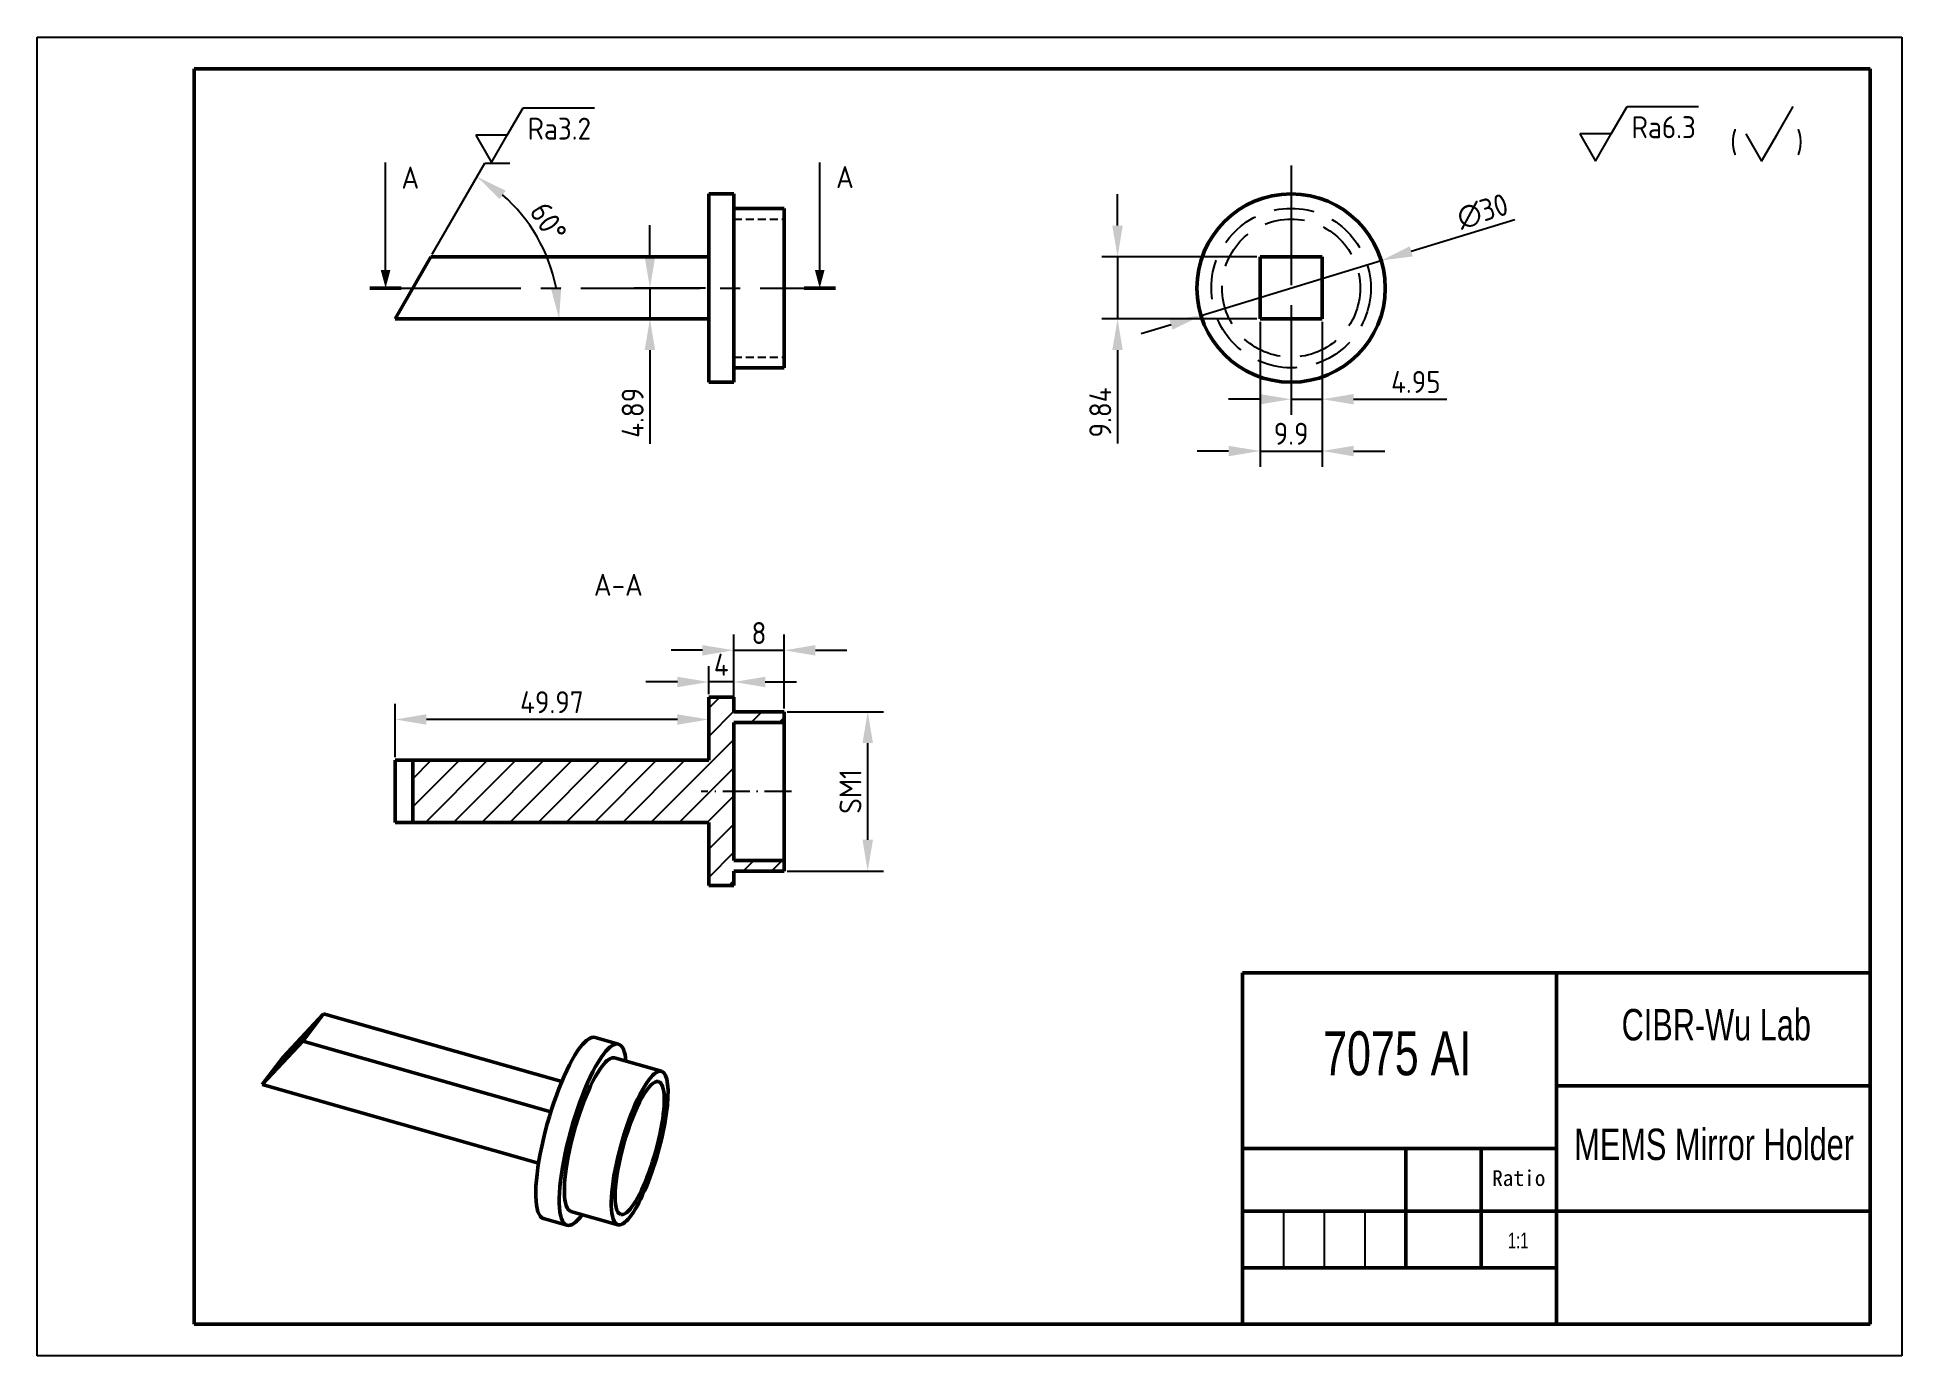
# Model space of a CAD drawing. Header units: millimetres. Extents: x 7630 to 7927, y 82 to 292.
import ezdxf

# ---------------------------------------------------------------- set-up
doc = ezdxf.new("R2010")
doc.units = ezdxf.units.MM
for name, pattern in [('CENTER2', [28.575, 19.05, -3.175, 3.175, -3.175]), ('DASHDOT', [18.5, 12, -3, 0.5, -3]), ('DASHED2', [9.525, 6.35, -3.175])]:
    doc.linetypes.add(name, pattern=pattern)
doc.layers.get('Defpoints').update_dxf_attribs({"linetype": 'CONTINUOUS'})
for name, color, linetype in [('中心线', 3, 'CENTER2'), ('尺寸', 4, 'CONTINUOUS'), ('文字', 3, 'CONTINUOUS'), ('细实线', 3, 'CONTINUOUS'), ('虚线', 4, 'DASHED2')]:
    doc.layers.add(name, color=color, linetype=linetype)
doc.layers.add('粗实线', color=2, linetype='CONTINUOUS', lineweight=50)
doc.styles.add('isocp3.5', font='isocp.shx', dxfattribs={"height": 3.5})
doc.styles.get("Standard").update_dxf_attribs({"font": '', "height": 2.5})
doc.styles.add('数字', font='gdt.shx', dxfattribs={"width": 0.7, "height": 3.5})
doc.styles.get('Standard').set_extended_font_data('SimSun')
doc.dimstyles.new('形位公差', dxfattribs={"dimtxt": 3.5, "dimasz": 5, "dimexe": 2.5, "dimexo": 0.5, "dimgap": 1, "dimtad": 1, "dimdsep": 46, "dimlunit": 6, "dimtxsty": 'isocp3.5', "dimcen": 2, "dimadec": 0, "dimazin": 0, "dimtfac": 1, "dimtmove": 0, "dimatfit": 3, "dimfxl": 1, "dimtolj": 1, "dimtzin": 0, "dimarcsym": 0})

# ---------------------------------------------------------------- blocks, each defined once
blk = doc.blocks.new('*D127')
at = {"layer": 'Defpoints', "color": 0, "ltscale": 0.5, "transparency": 16777216}
for p in [(7844.48, 256.28), (7815.79, 247.51)]:
    blk.add_point(p, dxfattribs=at)
at = {"layer": '尺寸', "color": 0, "lineweight": -2, "ltscale": 0.5, "transparency": 16777216}
for p, q in [((7865.76, 262.78), (7849.26, 257.74)), ((7815.79, 247.51), (7844.48, 256.28)), ((7811.01, 246.05), (7806.23, 244.59))]:
    blk.add_line(p, q, dxfattribs=at)
at = {"layer": '尺寸', "color": 0, "ltscale": 0.5, "transparency": 16777216}
for points in [[(7849.02, 258.54), (7849.51, 256.94), (7844.48, 256.28)], [(7810.77, 246.85), (7811.25, 245.25), (7815.79, 247.51)]]:
    blk.add_solid(points, dxfattribs=at)
at = {"layer": '尺寸', "color": 0, "ltscale": 0.5, "transparency": 16777216, "insert": (7860.65, 264.1), "char_height": 3.5, "attachment_point": 5, "rotation": 16.9937, "style": 'isocp3.5'}
blk.add_mtext('\\A1;∅30', dxfattribs=at)
blk = doc.blocks.new('*D128')
at = {"layer": 'Defpoints', "color": 0, "ltscale": 0.5, "transparency": 16777216}
for p in [(7749.37, 184.42), (7762.69, 184.42), (7749.37, 159.02)]:
    blk.add_point(p, dxfattribs=at)
at = {"layer": '尺寸', "color": 0, "lineweight": -2, "ltscale": 0.5, "transparency": 16777216}
for p, q in [((7749.87, 184.42), (7765.19, 184.42)), ((7762.69, 164.02), (7762.69, 179.42)), ((7749.87, 159.02), (7765.19, 159.02))]:
    blk.add_line(p, q, dxfattribs=at)
at = {"layer": '尺寸', "color": 0, "ltscale": 0.5, "transparency": 16777216}
for points in [[(7761.86, 179.42), (7763.53, 179.42), (7762.69, 184.42)], [(7761.86, 164.02), (7763.53, 164.02), (7762.69, 159.02)]]:
    blk.add_solid(points, dxfattribs=at)
at = {"layer": '尺寸', "color": 0, "ltscale": 0.5, "transparency": 16777216, "insert": (7759.94, 171.72), "char_height": 3.5, "attachment_point": 5, "rotation": 90, "style": 'isocp3.5'}
blk.add_mtext('\\A1;SM1', dxfattribs=at)
blk = doc.blocks.new('*D129')
at = {"layer": 'Defpoints', "color": 0, "ltscale": 0.5, "transparency": 16777216}
for p in [(7749.37, 194.2), (7741.37, 184.42), (7749.37, 184.42)]:
    blk.add_point(p, dxfattribs=at)
at = {"layer": '尺寸', "color": 0, "lineweight": -2, "ltscale": 0.5, "transparency": 16777216}
for p, q in [((7741.37, 184.92), (7741.37, 196.7)), ((7749.37, 184.92), (7749.37, 196.7)), ((7736.37, 194.2), (7731.37, 194.2)), ((7741.37, 194.2), (7749.37, 194.2)), ((7754.37, 194.2), (7759.37, 194.2))]:
    blk.add_line(p, q, dxfattribs=at)
at = {"layer": '尺寸', "color": 0, "ltscale": 0.5, "transparency": 16777216}
for points in [[(7736.37, 195.03), (7736.37, 193.36), (7741.37, 194.2)], [(7754.37, 195.03), (7754.37, 193.36), (7749.37, 194.2)]]:
    blk.add_solid(points, dxfattribs=at)
at = {"layer": '尺寸', "color": 0, "ltscale": 0.5, "transparency": 16777216, "insert": (7745.37, 196.95), "char_height": 3.5, "attachment_point": 5, "style": 'isocp3.5'}
blk.add_mtext('\\A1;8', dxfattribs=at)
blk = doc.blocks.new('*D130')
at = {"layer": 'Defpoints', "color": 0, "ltscale": 0.5, "transparency": 16777216}
for p in [(7737.37, 189.15), (7737.37, 186.72), (7741.37, 186.72)]:
    blk.add_point(p, dxfattribs=at)
at = {"layer": '尺寸', "color": 0, "lineweight": -2, "ltscale": 0.5, "transparency": 16777216}
for p, q in [((7737.37, 187.22), (7737.37, 191.65)), ((7741.37, 187.22), (7741.37, 191.65)), ((7732.37, 189.15), (7727.37, 189.15)), ((7741.37, 189.15), (7737.37, 189.15)), ((7746.37, 189.15), (7751.37, 189.15))]:
    blk.add_line(p, q, dxfattribs=at)
at = {"layer": '尺寸', "color": 0, "ltscale": 0.5, "transparency": 16777216}
for points in [[(7732.37, 189.99), (7732.37, 188.32), (7737.37, 189.15)], [(7746.37, 189.99), (7746.37, 188.32), (7741.37, 189.15)]]:
    blk.add_solid(points, dxfattribs=at)
at = {"layer": '尺寸', "color": 0, "ltscale": 0.5, "transparency": 16777216, "insert": (7739.37, 191.9), "char_height": 3.5, "attachment_point": 5, "style": 'isocp3.5'}
blk.add_mtext('\\A1;4', dxfattribs=at)
blk = doc.blocks.new('*D131')
at = {"layer": 'Defpoints', "color": 0, "ltscale": 0.5, "transparency": 16777216}
for p in [(7825.19, 247.01), (7835.09, 247.01), (7835.09, 225.94)]:
    blk.add_point(p, dxfattribs=at)
at = {"layer": '尺寸', "color": 0, "lineweight": -2, "ltscale": 0.5, "transparency": 16777216}
for p, q in [((7825.19, 246.51), (7825.19, 223.44)), ((7835.09, 246.51), (7835.09, 223.44)), ((7820.19, 225.94), (7815.19, 225.94)), ((7825.19, 225.94), (7835.09, 225.94)), ((7840.09, 225.94), (7845.09, 225.94))]:
    blk.add_line(p, q, dxfattribs=at)
at = {"layer": '尺寸', "color": 0, "ltscale": 0.5, "transparency": 16777216}
for points in [[(7820.19, 226.77), (7820.19, 225.1), (7825.19, 225.94)], [(7840.09, 226.77), (7840.09, 225.1), (7835.09, 225.94)]]:
    blk.add_solid(points, dxfattribs=at)
at = {"layer": '尺寸', "color": 0, "ltscale": 0.5, "transparency": 16777216, "insert": (7830.14, 228.69), "char_height": 3.5, "attachment_point": 5, "style": 'isocp3.5'}
blk.add_mtext('\\A1;9.9', dxfattribs=at)
blk = doc.blocks.new('*D132')
at = {"layer": 'Defpoints', "color": 0, "ltscale": 0.5, "transparency": 16777216}
for p in [(7825.19, 256.85), (7802.49, 247.01), (7825.19, 247.01)]:
    blk.add_point(p, dxfattribs=at)
at = {"layer": '尺寸', "color": 0, "lineweight": -2, "ltscale": 0.5, "transparency": 16777216}
for p, q in [((7802.49, 261.85), (7802.49, 266.85)), ((7824.69, 256.85), (7799.99, 256.85)), ((7802.49, 256.85), (7802.49, 247.01)), ((7824.69, 247.01), (7799.99, 247.01)), ((7802.49, 242.01), (7802.49, 227.16))]:
    blk.add_line(p, q, dxfattribs=at)
at = {"layer": '尺寸', "color": 0, "ltscale": 0.5, "transparency": 16777216}
for points in [[(7801.65, 261.85), (7803.32, 261.85), (7802.49, 256.85)], [(7801.65, 242.01), (7803.32, 242.01), (7802.49, 247.01)]]:
    blk.add_solid(points, dxfattribs=at)
at = {"layer": '尺寸', "color": 0, "ltscale": 0.5, "transparency": 16777216, "insert": (7799.74, 232.08), "char_height": 3.5, "attachment_point": 5, "rotation": 90, "style": 'isocp3.5'}
blk.add_mtext('\\A1;9.84', dxfattribs=at)
blk = doc.blocks.new('*D133')
at = {"layer": 'Defpoints', "color": 0, "ltscale": 0.5, "transparency": 16777216}
for p in [(7737.37, 251.9), (7728, 247.01), (7737.37, 247.01)]:
    blk.add_point(p, dxfattribs=at)
at = {"layer": '尺寸', "color": 0, "lineweight": -2, "ltscale": 0.5, "transparency": 16777216}
for p, q in [((7728, 256.9), (7728, 261.9)), ((7736.87, 251.9), (7725.5, 251.9)), ((7728, 251.9), (7728, 247.01)), ((7736.87, 247.01), (7725.5, 247.01)), ((7728, 242.01), (7728, 227.06))]:
    blk.add_line(p, q, dxfattribs=at)
at = {"layer": '尺寸', "color": 0, "ltscale": 0.5, "transparency": 16777216}
for points in [[(7727.16, 256.9), (7728.83, 256.9), (7728, 251.9)], [(7727.16, 242.01), (7728.83, 242.01), (7728, 247.01)]]:
    blk.add_solid(points, dxfattribs=at)
at = {"layer": '尺寸', "color": 0, "ltscale": 0.5, "transparency": 16777216, "insert": (7725.25, 232.03), "char_height": 3.5, "attachment_point": 5, "rotation": 90, "style": 'isocp3.5'}
blk.add_mtext('\\A1;4.89', dxfattribs=at)
blk = doc.blocks.new('*D134')
at = {"layer": 'Defpoints', "color": 0, "ltscale": 0.5, "transparency": 16777216}
for p in [(7830.14, 247.01), (7835.09, 247.01), (7835.09, 234.19)]:
    blk.add_point(p, dxfattribs=at)
at = {"layer": '尺寸', "color": 0, "lineweight": -2, "ltscale": 0.5, "transparency": 16777216}
for p, q in [((7830.14, 246.51), (7830.14, 231.69)), ((7835.09, 246.51), (7835.09, 231.69)), ((7825.14, 234.19), (7820.14, 234.19)), ((7830.14, 234.19), (7835.09, 234.19)), ((7840.09, 234.19), (7854.94, 234.19))]:
    blk.add_line(p, q, dxfattribs=at)
at = {"layer": '尺寸', "color": 0, "ltscale": 0.5, "transparency": 16777216}
for points in [[(7825.14, 235.02), (7825.14, 233.36), (7830.14, 234.19)], [(7840.09, 235.02), (7840.09, 233.36), (7835.09, 234.19)]]:
    blk.add_solid(points, dxfattribs=at)
at = {"layer": '尺寸', "color": 0, "ltscale": 0.5, "transparency": 16777216, "insert": (7850.01, 236.94), "char_height": 3.5, "attachment_point": 5, "style": 'isocp3.5'}
blk.add_mtext('\\A1;4.95', dxfattribs=at)
blk = doc.blocks.new('*D135')
at = {"layer": 'Defpoints', "color": 0, "ltscale": 0.5, "transparency": 16777216}
for p in [(7693.08, 256.85), (7711.95, 255.94), (7687.4, 247.01), (7687.4, 247.01), (7737.37, 247.01)]:
    blk.add_point(p, dxfattribs=at)
at = {"layer": '尺寸', "color": 0, "lineweight": -2, "ltscale": 0.5, "transparency": 16777216}
blk.add_line((7693.33, 257.28), (7701.71, 271.79), dxfattribs=at)
blk.add_arc((7687.4, 247.01), 26.12, 10.983, 49.0172, dxfattribs=at)
at = {"layer": '尺寸', "color": 0, "ltscale": 0.5, "transparency": 16777216}
for points in [[(7704.05, 266.05), (7705.02, 267.41), (7700.46, 269.63)], [(7713.88, 252.06), (7712.22, 251.9), (7713.53, 247.01)]]:
    blk.add_solid(points, dxfattribs=at)
at = {"layer": '尺寸', "color": 0, "ltscale": 0.5, "transparency": 16777216, "insert": (7711.82, 262.42), "char_height": 3.5, "attachment_point": 5, "rotation": 302.2679, "style": 'isocp3.5'}
blk.add_mtext('\\A1;60°', dxfattribs=at)
blk = doc.blocks.new('*D136')
at = {"layer": 'Defpoints', "color": 0, "ltscale": 0.5, "transparency": 16777216}
for p in [(7687.4, 183.18), (7687.4, 176.67), (7737.37, 176.67)]:
    blk.add_point(p, dxfattribs=at)
at = {"layer": '尺寸', "color": 0, "lineweight": -2, "ltscale": 0.5, "transparency": 16777216}
for p, q in [((7687.4, 177.17), (7687.4, 185.68)), ((7737.37, 177.17), (7737.37, 185.68)), ((7732.37, 183.18), (7692.4, 183.18))]:
    blk.add_line(p, q, dxfattribs=at)
at = {"layer": '尺寸', "color": 0, "ltscale": 0.5, "transparency": 16777216}
for points in [[(7692.4, 184.01), (7692.4, 182.35), (7687.4, 183.18)], [(7732.37, 184.01), (7732.37, 182.35), (7737.37, 183.18)]]:
    blk.add_solid(points, dxfattribs=at)
at = {"layer": '尺寸', "color": 0, "ltscale": 0.5, "transparency": 16777216, "insert": (7712.38, 185.93), "char_height": 3.5, "attachment_point": 5, "style": 'isocp3.5'}
blk.add_mtext('\\A1;49.97', dxfattribs=at)

msp = doc.modelspace()

# ---------------------------------------------------------------- hatches: boundary and pattern name
at = {"layer": '细实线', "ltscale": 0.5}
h = msp.add_hatch(dxfattribs=at)
h.set_pattern_fill('ANSI31', color=256)
h.paths.add_polyline_path([(7741.367, 182.724), (7749.367, 182.724), (7749.367, 184.424), (7741.367, 184.424), (7741.367, 186.724), (7737.367, 186.724), (7737.367, 176.674), (7690.225, 176.674), (7690.225, 166.774), (7737.367, 166.774), (7737.367, 156.724), (7741.367, 156.724), (7741.367, 159.024), (7749.367, 159.024), (7749.367, 160.724), (7741.367, 160.724)])

# ---------------------------------------------------------------- linework, layer by layer
at = {"layer": '中心线'}
for p, q in [((7830.136, 271.396), (7830.136, 232.396)), ((7688.391, 251.896), (7752.841, 251.896))]:
    msp.add_line(p, q, dxfattribs=at)
at = {"layer": '中心线', "linetype": 'DASHDOT', "ltscale": 0.360016}
msp.add_line((7750.567, 171.724), (7736.167, 171.724), dxfattribs=at)
at = {"layer": '尺寸', "ltscale": 0.5}
for p, q in [((7705.278, 276.244), (7707.792, 280.599)), ((7707.792, 280.599), (7719.165, 280.593)), ((7881.141, 276.469), (7883.655, 280.825)), ((7883.655, 280.825), (7895.028, 280.819)), ((7907.597, 276.483), (7910.112, 280.838)), ((7700.248, 276.244), (7702.763, 271.888)), ((7705.278, 276.244), (7700.248, 276.244)), ((7702.763, 271.888), (7705.278, 276.244)), ((7876.112, 276.469), (7878.626, 272.114)), ((7881.141, 276.469), (7876.112, 276.469)), ((7878.626, 272.114), (7881.141, 276.469)), ((7902.568, 276.483), (7905.082, 272.127)), ((7905.082, 272.127), (7907.597, 276.483)), ((7701.714, 271.795), (7705.687, 271.795))]:
    msp.add_line(p, q, dxfattribs=at)
at = {"layer": '尺寸', "ltscale": 0.427556}
for p, q in [((7685.891, 254.794), (7685.891, 271.896)), ((7755.046, 254.794), (7755.046, 271.896))]:
    msp.add_line(p, q, dxfattribs=at)
at = {"layer": '尺寸'}
for points in [[(7685.114, 254.794), (7685.891, 251.896), (7686.667, 254.794)], [(7754.269, 254.794), (7755.046, 251.896), (7755.822, 254.794)]]:
    msp.add_solid(points, dxfattribs=at)
at = {"layer": '粗实线'}
for p, q in [((7655.406, 286.84), (7922.406, 286.84)), ((7655.406, 86.84), (7655.406, 286.84)), ((7922.406, 286.84), (7922.406, 86.84)), ((7737.367, 266.896), (7737.367, 236.896)), ((7741.367, 266.896), (7741.367, 236.896)), ((7749.367, 264.596), (7749.367, 239.196)), ((7741.367, 262.896), (7741.367, 240.896)), ((7737.367, 256.846), (7693.083, 256.846)), ((7737.367, 247.006), (7687.402, 247.006)), ((7741.367, 160.724), (7741.367, 182.724)), ((7690.225, 176.674), (7737.367, 176.674)), ((7690.225, 166.774), (7737.367, 166.774)), ((7822.406, 142.84), (7822.406, 86.84)), ((7872.406, 142.84), (7872.406, 86.84)), ((7922.406, 142.84), (7922.406, 86.84)), ((7713.964, 125.51), (7676.011, 136.306)), ((7712.22, 120.703), (7672.683, 131.948)), ((7710.255, 112.494), (7666.222, 125.019)), ((7872.406, 124.84), (7922.406, 124.84)), ((7848.406, 114.84), (7848.406, 95.84)), ((7860.406, 114.84), (7860.406, 95.84)), ((7822.406, 104.84), (7922.406, 104.84)), ((7822.406, 95.84), (7872.406, 95.84)), ((7922.406, 86.84), (7655.406, 86.84))]:
    msp.add_line(p, q, dxfattribs=at)
at = {"layer": '粗实线', "ltscale": 0.1}
for p, q in [((7741.367, 266.896), (7737.367, 266.896)), ((7741.367, 236.896), (7737.367, 236.896)), ((7741.367, 186.724), (7737.367, 186.724)), ((7741.367, 156.724), (7737.367, 156.724))]:
    msp.add_line(p, q, dxfattribs=at)
at = {"layer": '粗实线', "ltscale": 0.2}
for p, q in [((7741.367, 264.596), (7749.367, 264.596)), ((7741.367, 239.196), (7749.367, 239.196)), ((7749.367, 184.424), (7741.367, 184.424)), ((7749.367, 182.724), (7741.367, 182.724)), ((7749.367, 160.724), (7741.367, 160.724)), ((7749.367, 159.024), (7741.367, 159.024))]:
    msp.add_line(p, q, dxfattribs=at)
at = {"layer": '粗实线', "ltscale": 0.284056}
msp.add_line((7687.402, 247.006), (7693.083, 256.846), dxfattribs=at)
at = {"layer": '粗实线', "ltscale": 0.247501}
for p, q in [((7835.086, 256.846), (7825.186, 256.846)), ((7825.186, 247.006), (7835.086, 247.006)), ((7687.402, 176.674), (7687.402, 166.774)), ((7690.225, 176.674), (7690.225, 166.774))]:
    msp.add_line(p, q, dxfattribs=at)
at = {"layer": '粗实线', "ltscale": 0.246001}
for p, q in [((7825.186, 247.006), (7825.186, 256.846)), ((7835.086, 247.006), (7835.086, 256.846))]:
    msp.add_line(p, q, dxfattribs=at)
at = {"layer": '粗实线', "ltscale": 0.125}
for p, q in [((7683.391, 251.896), (7688.391, 251.896)), ((7757.546, 251.896), (7752.546, 251.896))]:
    msp.add_line(p, q, dxfattribs=at)
at = {"layer": '粗实线', "ltscale": 0.25125}
for p, q in [((7737.367, 176.674), (7737.367, 186.724)), ((7737.367, 156.724), (7737.367, 166.774))]:
    msp.add_line(p, q, dxfattribs=at)
at = {"layer": '粗实线', "ltscale": 0.0575}
for p, q in [((7741.367, 184.424), (7741.367, 186.724)), ((7741.367, 156.724), (7741.367, 159.024))]:
    msp.add_line(p, q, dxfattribs=at)
at = {"layer": '粗实线', "ltscale": 0.0425}
for p, q in [((7749.367, 182.724), (7749.367, 184.424)), ((7749.367, 159.024), (7749.367, 160.724))]:
    msp.add_line(p, q, dxfattribs=at)
at = {"layer": '粗实线', "ltscale": 0.275}
for p, q in [((7749.367, 182.724), (7749.367, 171.724)), ((7749.367, 171.724), (7749.367, 160.724))]:
    msp.add_line(p, q, dxfattribs=at)
at = {"layer": '粗实线', "ltscale": 0.070581}
for p, q in [((7687.402, 176.674), (7690.225, 176.674)), ((7687.402, 166.774), (7690.225, 166.774))]:
    msp.add_line(p, q, dxfattribs=at)
at = {"layer": '粗实线', "ltscale": 0.5}
for p, q in [((7822.406, 142.84), (7922.406, 142.84)), ((7872.406, 114.84), (7822.406, 114.84))]:
    msp.add_line(p, q, dxfattribs=at)
at = {"layer": '粗实线', "ltscale": 0.236869}
msp.add_line((7669.549, 129.376), (7676.011, 136.306), dxfattribs=at)
at = {"layer": '粗实线', "ltscale": 0.137067}
msp.add_line((7672.683, 131.948), (7676.011, 136.306), dxfattribs=at)
at = {"layer": '粗实线', "ltscale": 0.236868}
msp.add_line((7666.222, 125.019), (7672.683, 131.948), dxfattribs=at)
at = {"layer": '粗实线', "ltscale": 0.097157}
msp.add_line((7722.993, 131.475), (7719.255, 132.538), dxfattribs=at)
at = {"layer": '粗实线', "ltscale": 0.137066}
msp.add_line((7669.549, 129.376), (7666.222, 125.019), dxfattribs=at)
at = {"layer": '粗实线', "ltscale": 0.194315}
msp.add_line((7729.84, 127.136), (7722.364, 129.263), dxfattribs=at)
at = {"layer": '粗实线', "ltscale": 0.194314}
msp.add_line((7722.891, 102.705), (7715.415, 104.832), dxfattribs=at)
at = {"layer": '粗实线', "ltscale": 0.097156}
msp.add_line((7714.785, 102.619), (7711.047, 103.683), dxfattribs=at)
at = {"layer": '粗实线'}
msp.add_circle((7830.136, 251.896), 15, dxfattribs=at)
for centre, major_axis, start_param, end_param in [((7715.151, 118.11), (4.104, 14.428), 0.5413606, 3.1415926), ((7715.151, 118.11), (4.104, 14.428), 6.2831853, 6.8245459), ((7718.889, 117.047), (4.104, 14.428), 6.2831853, 6.8245459), ((7718.889, 117.047), (4.104, 14.428), 5.722071, 6.2831853), ((7718.889, 117.047), (4.104, 14.428), 0.5413606, 3.1415926), ((7718.889, 117.047), (3.474, 12.215), 0.5413606, 3.1415926), ((7718.889, 117.047), (3.474, 12.215), 6.2831853, 6.8245459), ((7726.365, 114.921), (3.474, 12.215), 0.5413606, 3.1415926), ((7726.365, 114.921), (3.009, 10.58), 6.2831853, 9.4247779), ((7726.365, 114.921), (3.474, 12.215), 3.1415926, 6.2831853), ((7726.365, 114.921), (3.009, 10.58), 3.6829532, 6.2831853), ((7726.365, 114.921), (3.474, 12.215), 6.2831853, 6.8245459), ((7718.889, 117.047), (4.104, 14.428), 3.1415926, 3.7027004), ((7726.365, 114.921), (3.009, 10.58), 3.1415926, 3.6829532)]:
    msp.add_ellipse(centre, major_axis=major_axis, ratio=0.2367428, start_param=start_param, end_param=end_param, dxfattribs=at)
at = {"layer": '细实线'}
for p, q in [((7630.406, 291.84), (7927.406, 291.84)), ((7630.406, 81.84), (7630.406, 291.84)), ((7927.406, 291.84), (7927.406, 81.84)), ((7828.906, 104.84), (7828.906, 95.84)), ((7835.406, 104.84), (7835.406, 95.84)), ((7841.906, 104.84), (7841.906, 95.84)), ((7927.406, 81.84), (7630.406, 81.84))]:
    msp.add_line(p, q, dxfattribs=at)
at = {"layer": '虚线', "ltscale": 0.2}
for p, q in [((7741.367, 262.896), (7749.367, 262.896)), ((7741.367, 240.896), (7749.367, 240.896))]:
    msp.add_line(p, q, dxfattribs=at)
at = {"layer": '虚线'}
for radius in [12.7, 11]:
    msp.add_circle((7830.136, 251.896), radius, dxfattribs=at)

# ---------------------------------------------------------------- texts
at = {"layer": '尺寸', "ltscale": 0.5, "char_height": 3.5, "attachment_point": 1, "style": 'isocp3.5'}
for s, width, insert in [('Ra6.3', 13.90295, (7884.382, 279.267)), ('Ra3.2', 13.90295, (7708.518, 279.041)), ('\\pi-10.5,l14,t14;(^I)', 19.89372, (7896.573, 276.893)), ('A', 13.90295, (7688.417, 271.236)), ('A', 13.90295, (7757.647, 271.326)), ('A-A', 13.90295, (7719.069, 206.381))]:
    msp.add_mtext_dynamic_manual_height_columns(s, width=width, gutter_width=25, heights=[0], dxfattribs=dict(at, insert=insert))
at = {"layer": '文字', "attachment_point": 1, "style": '数字'}
for s, insert, char_height, width in [('{\\fArial|b0|i0|c0|p34;CIBR-Wu Lab}', (7882.791, 137.062), 5, 31.38986), ('{\\fArial|b0|i0|c0|p34;7075 AI}', (7835.242, 133.512), 7, 27.05636), ('{\\fArial|b0|i0|c0|p34;MEMS Mirror Holder}', (7875.25, 118.008), 5, 50.11917), ('1:1 ', (7864.677, 101.445), 2.5, 15.58711)]:
    msp.add_mtext(s, dxfattribs=dict(at, insert=insert, char_height=char_height, width=width))
at = {"layer": '文字', "insert": (7862.151, 111.38), "char_height": 2.5, "width": 9.1843, "attachment_point": 1}
msp.add_mtext('Ratio', dxfattribs=at)

# ---------------------------------------------------------------- dimensions: what is measured, and where the dimension line sits
at = {"layer": '尺寸', "ltscale": 0.5}
dim = msp.add_angular_dim_2l(base=(7711.95, 255.941), line1=((7737.367, 247.006), (7687.402, 247.006)), line2=((7687.402, 247.006), (7693.083, 256.846)), dimstyle='形位公差', dxfattribs=at)
dim.commit()
dim.dimension.update_dxf_attribs({"geometry": '*D135', "text_midpoint": (7709.491, 260.953), "dimtype": 162})
dim = msp.add_diameter_dim_2p(p1=(7815.791, 247.512), p2=(7844.481, 256.28), dimstyle='形位公差', dxfattribs=at)
dim.commit()
dim.dimension.update_dxf_attribs({"geometry": '*D127', "text_midpoint": (7861.457, 261.468), "dimtype": 163})
for p1, p2, distance, picture, middle in [((7825.186, 256.846), (7825.186, 247.006), -22.698, '*D132', (7799.738, 232.083)), ((7737.367, 251.896), (7737.367, 247.006), -9.369, '*D133', (7725.248, 232.031)), ((7825.186, 247.006), (7835.086, 247.006), -21.069, '*D131', (7830.136, 228.687)), ((7830.136, 247.006), (7835.086, 247.006), -12.816, '*D134', (7850.015, 236.94)), ((7741.367, 184.424), (7749.367, 184.424), 9.771, '*D129', (7745.367, 196.945)), ((7741.367, 186.724), (7737.367, 186.724), -2.43, '*D130', (7739.367, 191.905))]:
    dim = msp.add_aligned_dim(p1=p1, p2=p2, distance=distance, dimstyle='形位公差', dxfattribs=at)
    dim.commit()
    dim.dimension.update_dxf_attribs({"geometry": picture, "text_midpoint": middle})
dim = msp.add_linear_dim(base=(7687.4018, 183.1807), p1=(7737.3672, 176.6744), p2=(7687.4018, 176.6744), dimstyle='形位公差', dxfattribs=at)
dim.commit()
dim.dimension.update_dxf_attribs({"geometry": '*D136', "text_midpoint": (7712.3845, 185.9307)})
dim = msp.add_aligned_dim(p1=(7749.367, 159.024), p2=(7749.367, 184.424), distance=-13.328, text='SM1', dimstyle='形位公差', dxfattribs=at)
dim.commit()
dim.dimension.update_dxf_attribs({"geometry": '*D128', "text_midpoint": (7759.945, 171.724)})

doc.saveas('drawing.dxf')
